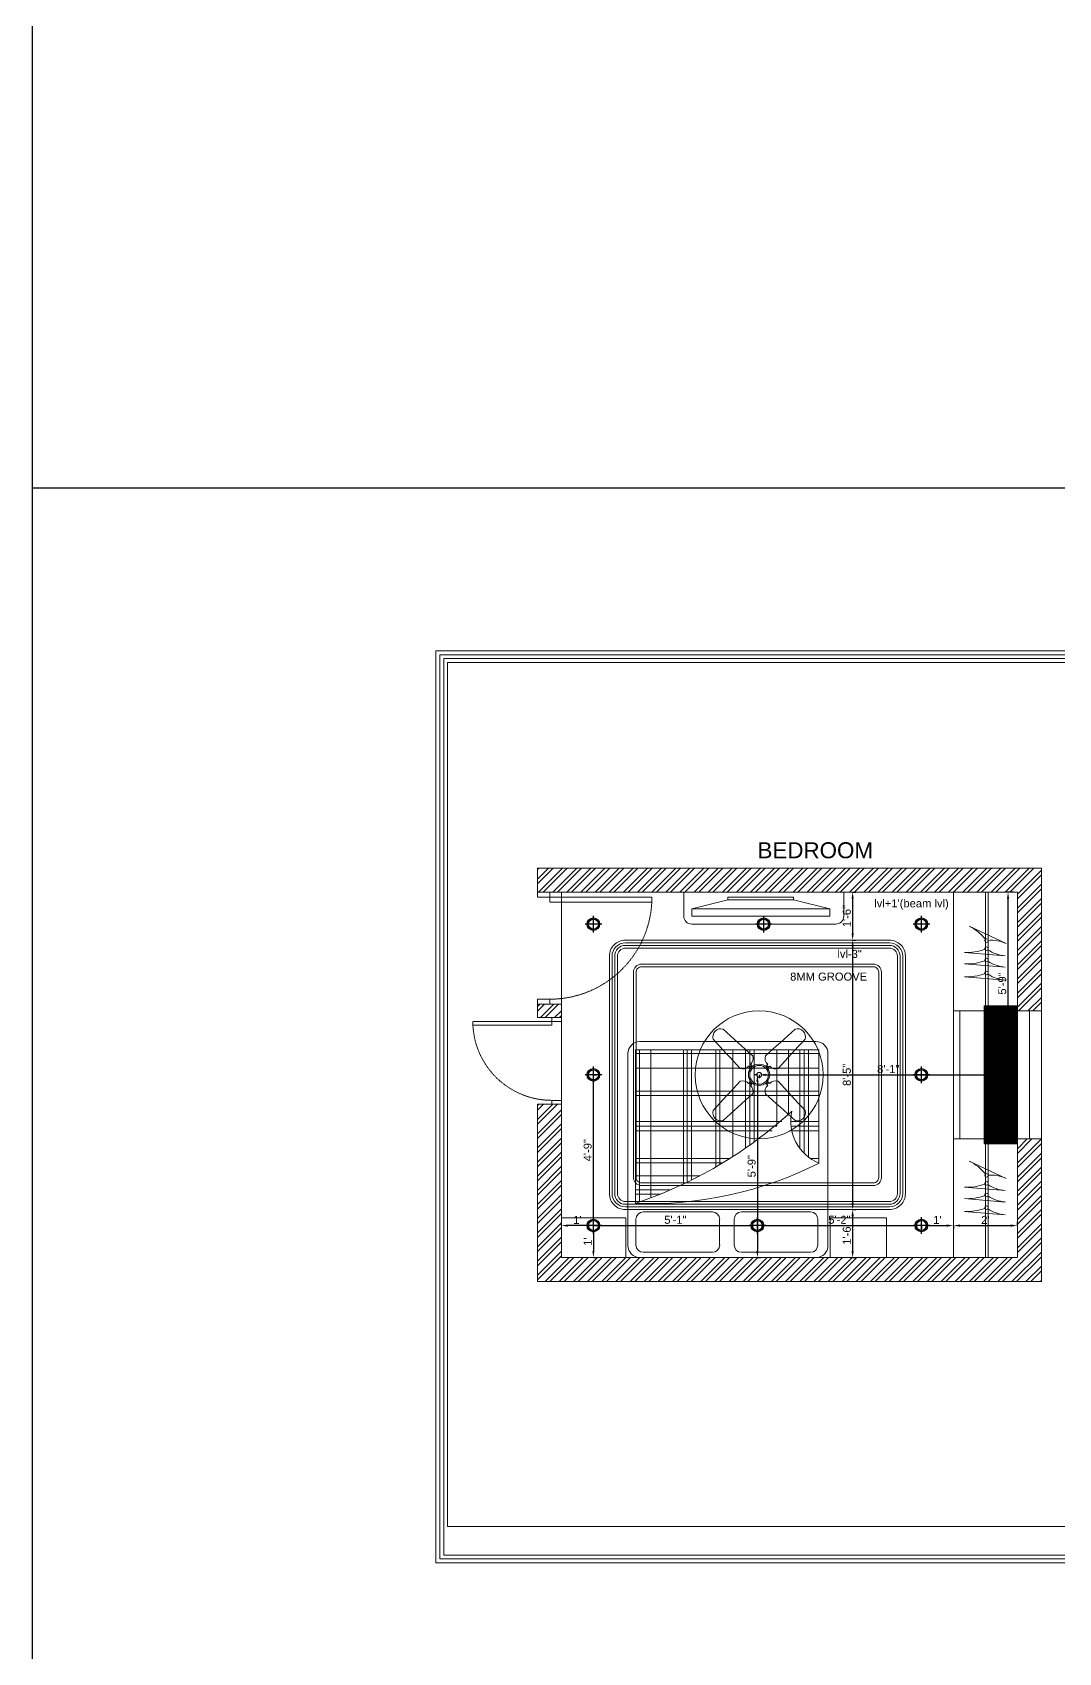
# Model space of a CAD drawing. Header units: inches. Extents: x 213 to 17763, y -4830 to 1802.
# Drawn here: x 10884 to 11268, y -3683 to -3075 of the extents above; entities that cross this region are included whole.
import ezdxf

# ---------------------------------------------------------------- set-up
doc = ezdxf.new("R2010")
doc.units = ezdxf.units.IN
doc.header["$MEASUREMENT"] = 0
for name, pattern in [('ACAD_ISO02W100', [15, 12, -3]), ('AUDIT_D_060311083008-3', [0]), ('DASHED2', [0.375, 0.25, -0.125]), ('HIDDEN', [0.375, 0.25, -0.125])]:
    doc.linetypes.add(name, pattern=pattern)
for name, color, linetype in [('A-Door-Frame', 1, 'Continuous'), ('A-Door-Swing', 8, 'HIDDEN'), ('Edges', 7, 'Continuous'), ('furni', 253, 'Continuous'), ('IEL-HATCH-002', 7, 'Continuous'), ('PDF2_0', 7, 'Continuous'), ('PDF3_Text', 1, 'Continuous')]:
    doc.layers.add(name, color=color, linetype=linetype)
doc.layers.add('Furniture', color=251, linetype='Continuous', lineweight=18)
doc.layers.add('ROD', color=7, linetype='Continuous', lineweight=9)
doc.layers.add('PDF2_MK. KITCHEN ESSENTAILS', color=7, linetype='Continuous', true_color=0x767676)
doc.styles.add('PDF Arial', font='arial.ttf')
doc.styles.get("Standard").update_dxf_attribs({"font": 'arial.ttf'})
doc.dimstyles.new('ISO-25', dxfattribs={"dimtxt": 4.5, "dimasz": 2.5, "dimexe": 1.25, "dimexo": 0.625, "dimtad": 1, "dimdec": 0, "dimlunit": 4, "dimtxsty": 'Standard', "dimcen": 2.5, "dimadec": 0, "dimazin": 0, "dimtfac": 1, "dimtdec": 0, "dimtmove": 0, "dimatfit": 3, "dimfxl": 1, "dimarcsym": 0})

# ---------------------------------------------------------------- blocks, each defined once
blk = doc.blocks.new('34')
at = {"color": 152, "true_color": 0x2776bb}
for p, q in [((4475.6, 1798.91), (4475.6, 1805.12)), ((4478.71, 1802.02), (4472.5, 1802.02))]:
    blk.add_line(p, q, dxfattribs=at)
for radius in [2.34, 1.87]:
    blk.add_circle((4475.6, 1802.02), radius, dxfattribs=at)
blk = doc.blocks.new('DRYG')
at = {"layer": 'IEL-HATCH-002', "lineweight": 5, "transparency": 33554687}
h = blk.add_hatch(dxfattribs=at)
h.set_pattern_fill('ANSI31', color=9)
h.paths.add_polyline_path([(8088.69, 1479.56), (8081.6, 1479.56), (8081.6, 1479.53), (8081.6, 1421.69), (8088.69, 1421.69)])
h.paths.add_polyline_path([(8081.6, 1479.53), (8078.02, 1479.53), (8077.83, 1479.53), (8077.83, 1421.72), (8078.02, 1421.72), (8081.6, 1421.72)])
h.paths.add_polyline_path([(8091.83, 1479.56), (8088.69, 1479.56), (8088.69, 1421.69), (8091.83, 1421.69)])
h.paths.add_polyline_path([(8090.14, 1462.64), (8090.51, 1462.64), (8090.51, 1456.86), (8090.14, 1456.86)], flags=16)
h.paths.add_polyline_path([(8090.66, 1462.64), (8091.04, 1462.64), (8091.04, 1456.86), (8090.66, 1456.86)], flags=16)
h.paths.add_polyline_path([(8091.19, 1462.64), (8091.57, 1462.64), (8091.57, 1456.86), (8091.19, 1456.86)], flags=16)
h.paths.add_polyline_path([(8090.14, 1456.55), (8090.51, 1456.55), (8090.51, 1450.78), (8090.14, 1450.78)], flags=16)
h.paths.add_polyline_path([(8090.66, 1456.55), (8091.04, 1456.55), (8091.04, 1450.78), (8090.66, 1450.78)], flags=16)
h.paths.add_polyline_path([(8091.19, 1456.55), (8091.57, 1456.55), (8091.57, 1450.78), (8091.19, 1450.78)], flags=16)
h.paths.add_polyline_path([(8090.14, 1462.95), (8090.14, 1468.72), (8090.51, 1468.72), (8090.51, 1462.95)], flags=16)
h.paths.add_polyline_path([(8090.66, 1462.95), (8090.66, 1468.72), (8091.04, 1468.72), (8091.04, 1462.95)], flags=16)
h.paths.add_polyline_path([(8091.19, 1462.95), (8091.19, 1468.72), (8091.57, 1468.72), (8091.57, 1462.95)], flags=16)
h.paths.add_polyline_path([(8090.14, 1450.47), (8090.51, 1450.47), (8090.51, 1444.69), (8090.14, 1444.69)], flags=16)
h.paths.add_polyline_path([(8090.66, 1450.47), (8091.04, 1450.47), (8091.04, 1444.69), (8090.66, 1444.69)], flags=16)
h.paths.add_polyline_path([(8091.19, 1450.47), (8091.57, 1450.47), (8091.57, 1444.69), (8091.19, 1444.69)], flags=16)
h.paths.add_polyline_path([(8090.14, 1469.03), (8090.14, 1474.81), (8090.51, 1474.81), (8090.51, 1469.03)], flags=16)
h.paths.add_polyline_path([(8090.66, 1469.03), (8090.66, 1474.81), (8091.04, 1474.81), (8091.04, 1469.03)], flags=16)
h.paths.add_polyline_path([(8091.19, 1469.03), (8091.19, 1474.81), (8091.57, 1474.81), (8091.57, 1469.03)], flags=16)
h.paths.add_polyline_path([(8090.14, 1444.38), (8090.51, 1444.38), (8090.51, 1438.61), (8090.14, 1438.61)], flags=16)
h.paths.add_polyline_path([(8090.66, 1444.38), (8091.04, 1444.38), (8091.04, 1438.61), (8090.66, 1438.61)], flags=16)
h.paths.add_polyline_path([(8091.19, 1444.38), (8091.57, 1444.38), (8091.57, 1438.61), (8091.19, 1438.61)], flags=16)
h.paths.add_polyline_path([(8090.14, 1438.3), (8090.51, 1438.3), (8090.51, 1432.53), (8090.14, 1432.53)], flags=16)
h.paths.add_polyline_path([(8090.66, 1438.3), (8091.04, 1438.3), (8091.04, 1432.53), (8090.66, 1432.53)], flags=16)
h.paths.add_polyline_path([(8091.19, 1438.3), (8091.57, 1438.3), (8091.57, 1432.53), (8091.19, 1432.53)], flags=16)
h.paths.add_polyline_path([(8090.14, 1432.21), (8090.51, 1432.21), (8090.51, 1426.44), (8090.14, 1426.44)], flags=16)
h.paths.add_polyline_path([(8090.66, 1432.21), (8091.04, 1432.21), (8091.04, 1426.44), (8090.66, 1426.44)], flags=16)
h.paths.add_polyline_path([(8091.19, 1432.21), (8091.57, 1432.21), (8091.57, 1426.44), (8091.19, 1426.44)], flags=16)
at = {"layer": 'Edges', "color": 18, "lineweight": 5, "true_color": 0x000000}
for p, q in [((8077.83, 1479.53), (8077.83, 1479.56)), ((8077.83, 1479.56), (8078.02, 1479.56)), ((8077.83, 1479.53), (8077.83, 1421.72)), ((8077.83, 1479.53), (8078.02, 1479.53)), ((8078.02, 1479.56), (8078.02, 1479.53)), ((8078.02, 1479.56), (8081.6, 1479.56)), ((8078.02, 1479.53), (8081.6, 1479.53)), ((8088.69, 1479.56), (8081.6, 1479.56)), ((8081.6, 1479.56), (8081.6, 1479.53)), ((8081.6, 1479.53), (8081.6, 1421.72)), ((8088.69, 1479.56), (8091.83, 1479.56)), ((8088.69, 1421.69), (8088.69, 1479.56)), ((8090.14, 1474.81), (8090.51, 1474.81)), ((8090.14, 1469.03), (8090.14, 1474.81)), ((8090.51, 1474.81), (8090.51, 1469.03)), ((8090.66, 1474.81), (8091.04, 1474.81)), ((8090.66, 1469.03), (8090.66, 1474.81)), ((8091.04, 1474.81), (8091.04, 1469.03)), ((8091.19, 1474.81), (8091.57, 1474.81)), ((8091.19, 1469.03), (8091.19, 1474.81)), ((8091.57, 1474.81), (8091.57, 1469.03)), ((8091.83, 1479.56), (8091.83, 1421.69)), ((8090.51, 1469.03), (8090.14, 1469.03)), ((8090.14, 1468.72), (8090.51, 1468.72)), ((8090.14, 1462.95), (8090.14, 1468.72)), ((8090.51, 1468.72), (8090.51, 1462.95)), ((8091.04, 1469.03), (8090.66, 1469.03)), ((8090.66, 1468.72), (8091.04, 1468.72)), ((8090.66, 1462.95), (8090.66, 1468.72)), ((8091.04, 1468.72), (8091.04, 1462.95)), ((8091.57, 1469.03), (8091.19, 1469.03)), ((8091.19, 1468.72), (8091.57, 1468.72)), ((8091.19, 1462.95), (8091.19, 1468.72)), ((8091.57, 1468.72), (8091.57, 1462.95)), ((8090.51, 1462.95), (8090.14, 1462.95)), ((8090.14, 1462.64), (8090.51, 1462.64)), ((8090.14, 1456.86), (8090.14, 1462.64)), ((8090.51, 1462.64), (8090.51, 1456.86)), ((8091.04, 1462.95), (8090.66, 1462.95)), ((8090.66, 1462.64), (8091.04, 1462.64)), ((8090.66, 1456.86), (8090.66, 1462.64)), ((8091.04, 1462.64), (8091.04, 1456.86)), ((8091.57, 1462.95), (8091.19, 1462.95)), ((8091.19, 1462.64), (8091.57, 1462.64)), ((8091.19, 1456.86), (8091.19, 1462.64)), ((8091.57, 1462.64), (8091.57, 1456.86)), ((8090.51, 1456.86), (8090.14, 1456.86)), ((8090.14, 1456.55), (8090.51, 1456.55)), ((8090.14, 1450.78), (8090.14, 1456.55)), ((8090.51, 1456.55), (8090.51, 1450.78)), ((8091.04, 1456.86), (8090.66, 1456.86)), ((8090.66, 1456.55), (8091.04, 1456.55)), ((8090.66, 1450.78), (8090.66, 1456.55)), ((8091.04, 1456.55), (8091.04, 1450.78)), ((8091.57, 1456.86), (8091.19, 1456.86)), ((8091.19, 1456.55), (8091.57, 1456.55)), ((8091.19, 1450.78), (8091.19, 1456.55)), ((8091.57, 1456.55), (8091.57, 1450.78)), ((8090.51, 1450.78), (8090.14, 1450.78)), ((8090.14, 1450.47), (8090.51, 1450.47)), ((8090.14, 1444.69), (8090.14, 1450.47)), ((8090.51, 1450.47), (8090.51, 1444.69)), ((8091.04, 1450.78), (8090.66, 1450.78)), ((8090.66, 1450.47), (8091.04, 1450.47)), ((8090.66, 1444.69), (8090.66, 1450.47)), ((8091.04, 1450.47), (8091.04, 1444.69)), ((8091.57, 1450.78), (8091.19, 1450.78)), ((8091.19, 1450.47), (8091.57, 1450.47)), ((8091.19, 1444.69), (8091.19, 1450.47)), ((8091.57, 1450.47), (8091.57, 1444.69)), ((8090.51, 1444.69), (8090.14, 1444.69)), ((8090.14, 1444.38), (8090.51, 1444.38)), ((8090.14, 1438.61), (8090.14, 1444.38)), ((8090.51, 1444.38), (8090.51, 1438.61)), ((8091.04, 1444.69), (8090.66, 1444.69)), ((8090.66, 1444.38), (8091.04, 1444.38)), ((8090.66, 1438.61), (8090.66, 1444.38)), ((8091.04, 1444.38), (8091.04, 1438.61)), ((8091.57, 1444.69), (8091.19, 1444.69)), ((8091.19, 1444.38), (8091.57, 1444.38)), ((8091.19, 1438.61), (8091.19, 1444.38)), ((8091.57, 1444.38), (8091.57, 1438.61)), ((8090.51, 1438.61), (8090.14, 1438.61)), ((8090.14, 1438.3), (8090.51, 1438.3)), ((8090.14, 1432.53), (8090.14, 1438.3)), ((8090.51, 1438.3), (8090.51, 1432.53)), ((8091.04, 1438.61), (8090.66, 1438.61)), ((8090.66, 1438.3), (8091.04, 1438.3)), ((8090.66, 1432.53), (8090.66, 1438.3)), ((8091.04, 1438.3), (8091.04, 1432.53)), ((8091.57, 1438.61), (8091.19, 1438.61)), ((8091.19, 1438.3), (8091.57, 1438.3)), ((8091.19, 1432.53), (8091.19, 1438.3)), ((8091.57, 1438.3), (8091.57, 1432.53)), ((8090.51, 1432.53), (8090.14, 1432.53)), ((8090.14, 1432.21), (8090.51, 1432.21)), ((8090.14, 1426.44), (8090.14, 1432.21)), ((8090.51, 1432.21), (8090.51, 1426.44)), ((8091.04, 1432.53), (8090.66, 1432.53)), ((8090.66, 1432.21), (8091.04, 1432.21)), ((8090.66, 1426.44), (8090.66, 1432.21)), ((8091.04, 1432.21), (8091.04, 1426.44)), ((8091.57, 1432.53), (8091.19, 1432.53)), ((8091.19, 1432.21), (8091.57, 1432.21)), ((8091.19, 1426.44), (8091.19, 1432.21)), ((8091.57, 1432.21), (8091.57, 1426.44)), ((8077.83, 1421.69), (8077.83, 1421.72)), ((8077.83, 1421.72), (8078.02, 1421.72)), ((8078.02, 1421.69), (8077.83, 1421.69)), ((8078.02, 1421.72), (8078.02, 1421.69)), ((8081.6, 1421.72), (8078.02, 1421.72)), ((8078.02, 1421.69), (8081.6, 1421.69)), ((8081.6, 1421.72), (8081.6, 1421.69)), ((8088.69, 1421.69), (8081.6, 1421.69)), ((8088.69, 1421.69), (8091.83, 1421.69)), ((8090.51, 1426.44), (8090.14, 1426.44)), ((8091.04, 1426.44), (8090.66, 1426.44)), ((8091.57, 1426.44), (8091.19, 1426.44))]:
    blk.add_line(p, q, dxfattribs=at)
at = {"layer": 'furni', "color": 18, "lineweight": 5, "true_color": 0x000000}
blk.add_line((8077.83, 1421.69), (8091.83, 1421.69), dxfattribs=at)
blk = doc.blocks.new('3')
at = {"color": 18, "lineweight": 5, "true_color": 0x000000}
for p, q in [((3389, -1076), (3366, -1053)), ((3398, -1045), (3378, -1065)), ((3387, -1033), (3409, -1056)), ((3571, -1033), (3549, -1056)), ((3560, -1045), (3580, -1065)), ((3569, -1076), (3592, -1053)), ((3389, -1215), (3366, -1238)), ((3398, -1246), (3378, -1226)), ((3387, -1258), (3409, -1234)), ((3571, -1258), (3549, -1234)), ((3560, -1246), (3580, -1226)), ((3569, -1215), (3592, -1238))]:
    blk.add_line(p, q, dxfattribs=at)
for radius in [113, 99.1, 26]:
    blk.add_circle((3479, -1145), radius, dxfattribs=at)
for centre, radius, start, end in [((3074, -743), 85, 73.055, 197.3061), ((27553, 26002), 36180, 227.4745, 228.1435), ((-20595, 26002), 36180, 311.8565, 312.5255), ((3884, -743), 85, 342.6939, 106.945), ((-23517, -25390), 36180, 42.2176, 42.8866), ((30474, -25390), 36180, 137.1134, 137.7824), ((3337, -972), 79.4, 309.1111, 19.4903), ((3621, -972), 79.4, 160.5097, 230.8889), ((3304, -1004), 79.4, 250.8708, 321.2501), ((3654, -1004), 79.4, 218.7499, 289.1292), ((-23517, 23099), 36180, 317.1134, 317.7824), ((27553, -28293), 36180, 131.8565, 132.5255), ((3304, -1287), 79.4, 38.7499, 109.1292), ((3337, -1319), 79.4, 340.5097, 50.8889), ((3621, -1319), 79.4, 129.1111, 199.4903), ((-20595, -28293), 36180, 47.4745, 48.1435), ((3654, -1287), 79.4, 70.8708, 141.2501), ((30474, 23099), 36180, 222.2176, 222.8866), ((3074, -1548), 85, 162.6939, 286.945), ((3884, -1548), 85, 253.055, 17.3061)]:
    blk.add_arc(centre, radius, start, end, dxfattribs=at)
blk = doc.blocks.new('*D1011')
at = {"color": 0, "linetype": 'ACAD_ISO02W100', "lineweight": -2, "transparency": 16777216}
for p, q in [((11081.89, -3522.56), (11081.89, -3521.31)), ((11093.89, -3522.56), (11093.89, -3521.31))]:
    blk.add_line(p, q, dxfattribs=at)
at = {"color": 0, "linetype": 'AUDIT_D_060311083008-3', "lineweight": -2, "transparency": 16777216}
blk.add_line((11091.39, -3522.56), (11084.39, -3522.56), dxfattribs=at)
at = {"color": 0, "transparency": 16777216}
for points in [[(11084.39, -3522.15), (11084.39, -3522.98), (11081.89, -3522.56)], [(11091.39, -3522.15), (11091.39, -3522.98), (11093.89, -3522.56)]]:
    blk.add_solid(points, dxfattribs=at)
at = {"layer": 'Defpoints', "color": 0, "transparency": 16777216}
for p in [(11081.89, -3522.56), (11081.89, -3522.56), (11093.89, -3522.56)]:
    blk.add_point(p, dxfattribs=at)
at = {"color": 0, "lineweight": 5, "transparency": 16777216, "insert": (11087.89, -3520.43), "char_height": 3, "attachment_point": 5}
blk.add_mtext("1'", dxfattribs=at)
blk = doc.blocks.new('*D1012')
at = {"color": 0, "linetype": 'ACAD_ISO02W100', "lineweight": -2, "transparency": 16777216}
for p, q in [((11093.89, -3522.56), (11095.14, -3522.56)), ((11093.89, -3534.56), (11095.14, -3534.56))]:
    blk.add_line(p, q, dxfattribs=at)
at = {"color": 0, "linetype": 'AUDIT_D_060311083008-3', "lineweight": -2, "transparency": 16777216}
blk.add_line((11093.89, -3525.06), (11093.89, -3532.06), dxfattribs=at)
at = {"color": 0, "transparency": 16777216}
for points in [[(11093.48, -3525.06), (11094.31, -3525.06), (11093.89, -3522.56)], [(11093.48, -3532.06), (11094.31, -3532.06), (11093.89, -3534.56)]]:
    blk.add_solid(points, dxfattribs=at)
at = {"layer": 'Defpoints', "color": 0, "transparency": 16777216}
for p in [(11093.89, -3522.56), (11093.89, -3534.56), (11093.89, -3534.56)]:
    blk.add_point(p, dxfattribs=at)
at = {"color": 0, "lineweight": 5, "transparency": 16777216, "insert": (11091.76, -3528.56), "char_height": 3, "attachment_point": 5, "rotation": 90}
blk.add_mtext("1'", dxfattribs=at)
blk = doc.blocks.new('*D1013')
at = {"color": 0, "linetype": 'ACAD_ISO02W100', "lineweight": -2, "transparency": 16777216}
for p, q in [((11093.89, -3522.56), (11093.89, -3521.31)), ((11155.39, -3522.56), (11155.39, -3521.31))]:
    blk.add_line(p, q, dxfattribs=at)
at = {"color": 0, "linetype": 'AUDIT_D_060311083008-3', "lineweight": -2, "transparency": 16777216}
blk.add_line((11096.39, -3522.56), (11152.89, -3522.56), dxfattribs=at)
at = {"color": 0, "transparency": 16777216}
for points in [[(11096.39, -3522.15), (11096.39, -3522.98), (11093.89, -3522.56)], [(11152.89, -3522.15), (11152.89, -3522.98), (11155.39, -3522.56)]]:
    blk.add_solid(points, dxfattribs=at)
at = {"layer": 'Defpoints', "color": 0, "transparency": 16777216}
for p in [(11093.89, -3522.56), (11155.39, -3522.56), (11155.39, -3522.56)]:
    blk.add_point(p, dxfattribs=at)
at = {"color": 0, "lineweight": 5, "transparency": 16777216, "insert": (11124.64, -3520.41), "char_height": 3, "attachment_point": 5}
blk.add_mtext('5\'-1"', dxfattribs=at)
blk = doc.blocks.new('*D1014')
at = {"color": 0, "linetype": 'ACAD_ISO02W100', "lineweight": -2, "transparency": 16777216}
for p, q in [((11216.89, -3522.56), (11216.89, -3521.31)), ((11155.39, -3522.56), (11155.39, -3523.81))]:
    blk.add_line(p, q, dxfattribs=at)
at = {"color": 0, "linetype": 'AUDIT_D_060311083008-3', "lineweight": -2, "transparency": 16777216}
blk.add_line((11157.89, -3522.56), (11214.39, -3522.56), dxfattribs=at)
at = {"color": 0, "transparency": 16777216}
for points in [[(11157.89, -3522.15), (11157.89, -3522.98), (11155.39, -3522.56)], [(11214.39, -3522.15), (11214.39, -3522.98), (11216.89, -3522.56)]]:
    blk.add_solid(points, dxfattribs=at)
at = {"layer": 'Defpoints', "color": 0, "transparency": 16777216}
for p in [(11155.39, -3522.56), (11216.89, -3522.56), (11216.89, -3522.56)]:
    blk.add_point(p, dxfattribs=at)
at = {"color": 0, "lineweight": 5, "transparency": 16777216, "insert": (11186.14, -3520.41), "char_height": 3, "attachment_point": 5}
blk.add_mtext('5\'-2"', dxfattribs=at)
blk = doc.blocks.new('*D1015')
at = {"color": 0, "linetype": 'ACAD_ISO02W100', "lineweight": -2, "transparency": 16777216}
for p, q in [((11216.89, -3522.56), (11216.89, -3523.81)), ((11228.89, -3522.56), (11228.89, -3523.81))]:
    blk.add_line(p, q, dxfattribs=at)
at = {"color": 0, "linetype": 'AUDIT_D_060311083008-3', "lineweight": -2, "transparency": 16777216}
blk.add_line((11219.39, -3522.56), (11226.39, -3522.56), dxfattribs=at)
at = {"color": 0, "transparency": 16777216}
for points in [[(11219.39, -3522.15), (11219.39, -3522.98), (11216.89, -3522.56)], [(11226.39, -3522.15), (11226.39, -3522.98), (11228.89, -3522.56)]]:
    blk.add_solid(points, dxfattribs=at)
at = {"layer": 'Defpoints', "color": 0, "transparency": 16777216}
for p in [(11216.89, -3522.56), (11228.89, -3522.56), (11228.89, -3522.56)]:
    blk.add_point(p, dxfattribs=at)
at = {"color": 0, "lineweight": 5, "transparency": 16777216, "insert": (11222.89, -3520.43), "char_height": 3, "attachment_point": 5}
blk.add_mtext("1'", dxfattribs=at)
blk = doc.blocks.new('*D1016')
at = {"color": 0, "linetype": 'ACAD_ISO02W100', "lineweight": -2, "transparency": 16777216}
for p, q in [((11252.89, -3522.56), (11252.89, -3521.31)), ((11228.89, -3522.56), (11228.89, -3523.81))]:
    blk.add_line(p, q, dxfattribs=at)
at = {"color": 0, "linetype": 'AUDIT_D_060311083008-3', "lineweight": -2, "transparency": 16777216}
blk.add_line((11231.39, -3522.56), (11250.39, -3522.56), dxfattribs=at)
at = {"color": 0, "transparency": 16777216}
for points in [[(11231.39, -3522.15), (11231.39, -3522.98), (11228.89, -3522.56)], [(11250.39, -3522.15), (11250.39, -3522.98), (11252.89, -3522.56)]]:
    blk.add_solid(points, dxfattribs=at)
at = {"layer": 'Defpoints', "color": 0, "transparency": 16777216}
for p in [(11228.89, -3522.56), (11252.89, -3522.56), (11252.89, -3522.56)]:
    blk.add_point(p, dxfattribs=at)
at = {"color": 0, "lineweight": 5, "transparency": 16777216, "insert": (11240.89, -3520.43), "char_height": 3, "attachment_point": 5}
blk.add_mtext("2'", dxfattribs=at)
blk = doc.blocks.new('*D1017')
at = {"color": 0, "linetype": 'ACAD_ISO02W100', "lineweight": -2, "transparency": 16777216}
for p, q in [((11093.89, -3466.06), (11095.14, -3466.06)), ((11093.89, -3522.56), (11092.64, -3522.56))]:
    blk.add_line(p, q, dxfattribs=at)
at = {"color": 0, "linetype": 'AUDIT_D_060311083008-3', "lineweight": -2, "transparency": 16777216}
blk.add_line((11093.89, -3520.06), (11093.89, -3468.56), dxfattribs=at)
at = {"color": 0, "transparency": 16777216}
for points in [[(11093.48, -3468.56), (11094.31, -3468.56), (11093.89, -3466.06)], [(11093.48, -3520.06), (11094.31, -3520.06), (11093.89, -3522.56)]]:
    blk.add_solid(points, dxfattribs=at)
at = {"layer": 'Defpoints', "color": 0, "transparency": 16777216}
for p in [(11093.89, -3466.06), (11093.89, -3466.06), (11093.89, -3522.56)]:
    blk.add_point(p, dxfattribs=at)
at = {"color": 0, "lineweight": 5, "transparency": 16777216, "insert": (11091.74, -3494.31), "char_height": 3, "attachment_point": 5, "rotation": 90}
blk.add_mtext('4\'-9"', dxfattribs=at)
blk = doc.blocks.new('*D1133')
at = {"color": 0, "linetype": 'ACAD_ISO02W100', "lineweight": -2, "transparency": 16777216}
for p, q in [((11191.1, -3397.56), (11192.35, -3397.56)), ((11191.1, -3415.56), (11192.35, -3415.56))]:
    blk.add_line(p, q, dxfattribs=at)
at = {"color": 0, "linetype": 'AUDIT_D_060311083008-3', "lineweight": -2, "transparency": 16777216}
blk.add_line((11191.1, -3400.06), (11191.1, -3413.06), dxfattribs=at)
at = {"color": 0, "transparency": 16777216}
for points in [[(11190.68, -3400.06), (11191.52, -3400.06), (11191.1, -3397.56)], [(11190.68, -3413.06), (11191.52, -3413.06), (11191.1, -3415.56)]]:
    blk.add_solid(points, dxfattribs=at)
at = {"layer": 'Defpoints', "color": 0, "transparency": 16777216}
for p in [(11191.1, -3397.56), (11191.1, -3415.56), (11191.1, -3415.56)]:
    blk.add_point(p, dxfattribs=at)
at = {"color": 0, "lineweight": 5, "transparency": 16777216, "insert": (11188.94, -3406.56), "char_height": 3, "attachment_point": 5, "rotation": 90}
blk.add_mtext('1\'-6"', dxfattribs=at)
blk = doc.blocks.new('*D1134')
at = {"color": 0, "linetype": 'ACAD_ISO02W100', "lineweight": -2, "transparency": 16777216}
for p, q in [((11191.1, -3415.56), (11192.35, -3415.56)), ((11191.1, -3516.56), (11192.35, -3516.56))]:
    blk.add_line(p, q, dxfattribs=at)
at = {"color": 0, "linetype": 'AUDIT_D_060311083008-3', "lineweight": -2, "transparency": 16777216}
blk.add_line((11191.1, -3418.06), (11191.1, -3514.06), dxfattribs=at)
at = {"color": 0, "transparency": 16777216}
for points in [[(11190.68, -3418.06), (11191.52, -3418.06), (11191.1, -3415.56)], [(11190.68, -3514.06), (11191.52, -3514.06), (11191.1, -3516.56)]]:
    blk.add_solid(points, dxfattribs=at)
at = {"layer": 'Defpoints', "color": 0, "transparency": 16777216}
for p in [(11191.1, -3415.56), (11191.1, -3516.56), (11191.1, -3516.56)]:
    blk.add_point(p, dxfattribs=at)
at = {"color": 0, "lineweight": 5, "transparency": 16777216, "insert": (11188.94, -3466.06), "char_height": 3, "attachment_point": 5, "rotation": 90}
blk.add_mtext('8\'-5"', dxfattribs=at)
blk = doc.blocks.new('*D1135')
at = {"color": 0, "linetype": 'ACAD_ISO02W100', "lineweight": -2, "transparency": 16777216}
for p, q in [((11191.1, -3516.56), (11192.35, -3516.56)), ((11191.1, -3534.56), (11192.35, -3534.56))]:
    blk.add_line(p, q, dxfattribs=at)
at = {"color": 0, "linetype": 'AUDIT_D_060311083008-3', "lineweight": -2, "transparency": 16777216}
blk.add_line((11191.1, -3519.06), (11191.1, -3532.06), dxfattribs=at)
at = {"color": 0, "transparency": 16777216}
for points in [[(11190.68, -3519.06), (11191.52, -3519.06), (11191.1, -3516.56)], [(11190.68, -3532.06), (11191.52, -3532.06), (11191.1, -3534.56)]]:
    blk.add_solid(points, dxfattribs=at)
at = {"layer": 'Defpoints', "color": 0, "transparency": 16777216}
for p in [(11191.1, -3516.56), (11191.1, -3534.56), (11191.1, -3534.56)]:
    blk.add_point(p, dxfattribs=at)
at = {"color": 0, "lineweight": 5, "transparency": 16777216, "insert": (11188.94, -3525.56), "char_height": 3, "attachment_point": 5, "rotation": 90}
blk.add_mtext('1\'-6"', dxfattribs=at)
blk = doc.blocks.new('*D1137')
at = {"color": 0, "linetype": 'ACAD_ISO02W100', "lineweight": -2, "transparency": 16777216}
for p, q in [((11155.41, -3466.06), (11154.14, -3466.06)), ((11155.39, -3534.56), (11156.64, -3534.56))]:
    blk.add_line(p, q, dxfattribs=at)
at = {"color": 0, "linetype": 'AUDIT_D_060311083008-3', "lineweight": -2, "transparency": 16777216}
blk.add_line((11155.39, -3468.56), (11155.39, -3532.06), dxfattribs=at)
at = {"color": 0, "transparency": 16777216}
for points in [[(11154.98, -3468.56), (11155.81, -3468.56), (11155.39, -3466.06)], [(11154.98, -3532.06), (11155.81, -3532.06), (11155.39, -3534.56)]]:
    blk.add_solid(points, dxfattribs=at)
at = {"layer": 'Defpoints', "color": 0, "transparency": 16777216}
for p in [(11156.04, -3466.06), (11155.39, -3534.56), (11155.39, -3534.56)]:
    blk.add_point(p, dxfattribs=at)
at = {"color": 0, "lineweight": 5, "transparency": 16777216, "insert": (11153.24, -3500.31), "char_height": 3, "attachment_point": 5, "rotation": 90}
blk.add_mtext('5\'-9"', dxfattribs=at)
blk = doc.blocks.new('*D1138')
at = {"color": 0, "linetype": 'ACAD_ISO02W100', "lineweight": -2, "transparency": 16777216}
for p, q in [((11156.04, -3466.06), (11156.04, -3467.31)), ((11252.89, -3466.06), (11252.89, -3464.81))]:
    blk.add_line(p, q, dxfattribs=at)
at = {"color": 0, "linetype": 'AUDIT_D_060311083008-3', "lineweight": -2, "transparency": 16777216}
blk.add_line((11158.54, -3466.06), (11250.39, -3466.06), dxfattribs=at)
at = {"color": 0, "transparency": 16777216}
for points in [[(11158.54, -3465.65), (11158.54, -3466.48), (11156.04, -3466.06)], [(11250.39, -3465.65), (11250.39, -3466.48), (11252.89, -3466.06)]]:
    blk.add_solid(points, dxfattribs=at)
at = {"layer": 'Defpoints', "color": 0, "transparency": 16777216}
for p in [(11156.04, -3466.06), (11252.89, -3466.06), (11252.89, -3466.06)]:
    blk.add_point(p, dxfattribs=at)
at = {"color": 0, "lineweight": 5, "transparency": 16777216, "insert": (11204.46, -3463.91), "char_height": 3, "attachment_point": 5}
blk.add_mtext('8\'-1"', dxfattribs=at)
blk = doc.blocks.new('*D1287')
at = {"color": 0, "linetype": 'ACAD_ISO02W100', "lineweight": -2, "transparency": 16777216}
for p, q in [((11251.38, -3397.56), (11248.13, -3397.56)), ((11251.38, -3466.06), (11248.13, -3466.06))]:
    blk.add_line(p, q, dxfattribs=at)
at = {"color": 0, "linetype": 'AUDIT_D_060311083008-3', "lineweight": -2, "transparency": 16777216}
blk.add_line((11249.38, -3463.56), (11249.38, -3400.06), dxfattribs=at)
at = {"color": 0, "transparency": 16777216}
for points in [[(11248.96, -3400.06), (11249.79, -3400.06), (11249.38, -3397.56)], [(11248.96, -3463.56), (11249.79, -3463.56), (11249.38, -3466.06)]]:
    blk.add_solid(points, dxfattribs=at)
at = {"layer": 'Defpoints', "color": 0, "transparency": 16777216}
for p in [(11249.38, -3397.56), (11252.89, -3397.56), (11252.89, -3466.06)]:
    blk.add_point(p, dxfattribs=at)
at = {"color": 0, "lineweight": 5, "transparency": 16777216, "insert": (11247.22, -3431.81), "char_height": 3, "attachment_point": 5, "rotation": 90}
blk.add_mtext('5\'-9"', dxfattribs=at)

msp = doc.modelspace()

# ---------------------------------------------------------------- hatches: boundary and pattern name
at = {"layer": 'IEL-HATCH-002', "lineweight": 5, "transparency": 33554687}
h = msp.add_hatch(dxfattribs=at)
h.set_pattern_fill('ANSI32', color=1, scale=10)
h.set_pattern_definition([(45, (6854.2575, -2917.8916), (-2.6516504, 2.6516504), []), (45, (6856.0253, -2917.8916), (-2.6516504, 2.6516504), [])])
h.paths.add_polyline_path([(11261.89, -3388.56), (11081.89, -3388.56), (11072.89, -3388.56), (11072.89, -3397.56), (11252.89, -3397.56), (11252.89, -3442.06), (11261.89, -3442.06)])
h.paths.add_polyline_path([(11261.89, -3490.06), (11252.89, -3490.06), (11252.89, -3491.9), (11252.89, -3491.93), (11252.89, -3534.56), (11081.89, -3534.56), (11081.89, -3477.06), (11078.28, -3477.06), (11072.89, -3477.06), (11072.89, -3543.56), (11252.89, -3543.56), (11261.89, -3543.56), (11261.89, -3534.56)])
h.paths.add_polyline_path([(11081.89, -3439.56), (11072.89, -3439.56), (11072.89, -3444.56), (11081.89, -3444.56)])

# ---------------------------------------------------------------- linework, layer by layer
msp.add_line((10883.5, -3246), (15562, -3246))
at = {"color": 0, "lineweight": 5}
for p, q in [((11072.89, -3397.56), (11252.89, -3397.56)), ((11072.89, -3444.56), (11072.89, -3439.56))]:
    msp.add_line(p, q, dxfattribs=at)
at = {"color": 9, "lineweight": 5, "true_color": 0xc7c8ca}
for p, q in [((11127.76, -3397.56), (11127.76, -3406.56)), ((11144.35, -3400.43), (11144.35, -3399.43)), ((11144.35, -3399.43), (11168.96, -3399.43)), ((11168.96, -3400.43), (11168.96, -3399.43)), ((11187.76, -3406.56), (11187.76, -3397.56)), ((11240.89, -3397.56), (11240.89, -3442.06)), ((11241.89, -3397.56), (11241.89, -3442.06)), ((11130.76, -3409.56), (11184.76, -3409.56)), ((11252.89, -3442.06), (11228.89, -3442.06)), ((11231.26, -3490.06), (11231.26, -3442.06)), ((11111.35, -3453.56), (11177.35, -3453.56)), ((11106.85, -3530.06), (11106.85, -3458.06)), ((11178.38, -3456.73), (11109.63, -3456.73)), ((11109.63, -3456.73), (11109.63, -3514.26)), ((11178.38, -3458.1), (11109.63, -3458.1)), ((11111.14, -3456.73), (11111.14, -3513.72)), ((11115.38, -3456.73), (11115.38, -3512.19)), ((11127.67, -3456.73), (11127.67, -3506.97)), ((11129.04, -3456.73), (11129.04, -3506.32)), ((11130.68, -3456.73), (11130.68, -3505.51)), ((11139.85, -3456.73), (11139.85, -3500.57)), ((11141.36, -3456.73), (11141.36, -3499.68)), ((11146.15, -3456.73), (11146.15, -3496.72)), ((11150.94, -3456.73), (11150.94, -3493.52)), ((11152.58, -3456.73), (11152.58, -3492.37)), ((11154.22, -3456.73), (11154.22, -3491.19)), ((11162.71, -3456.73), (11162.71, -3485.35)), ((11167.09, -3456.73), (11167.09, -3480.94)), ((11171.33, -3456.73), (11171.33, -3493.62)), ((11172.97, -3456.73), (11172.97, -3495.48)), ((11174.61, -3456.73), (11174.61, -3496.9)), ((11178.38, -3499.23), (11178.38, -3456.73)), ((11181.85, -3458.06), (11181.85, -3530.06)), ((11178.38, -3463.58), (11109.63, -3463.58)), ((11178.38, -3472.2), (11109.63, -3472.2)), ((11178.38, -3473.84), (11109.63, -3473.84)), ((11164.53, -3483.57), (11109.63, -3483.57)), ((11162.71, -3485.35), (11109.63, -3485.35)), ((11178.38, -3483.57), (11167.87, -3483.57)), ((11178.38, -3485.35), (11167.98, -3485.35)), ((11160.97, -3486.99), (11109.63, -3486.99)), ((11178.38, -3486.99), (11168.26, -3486.99)), ((11252.89, -3490.06), (11228.89, -3490.06)), ((11240.89, -3490.06), (11240.89, -3534.56)), ((11241.89, -3490.06), (11241.89, -3534.56)), ((11145.08, -3497.4), (11109.63, -3497.4)), ((11178.38, -3497.4), (11175.31, -3497.4)), ((11142.43, -3499.04), (11109.63, -3499.04)), ((11133.69, -3503.97), (11109.63, -3503.97)), ((11178.38, -3499.04), (11178.35, -3499.04)), ((11122.82, -3509.17), (11109.63, -3509.17)), ((11118.9, -3510.82), (11109.63, -3510.82)), ((11106.06, -3519.71), (11081.89, -3519.71)), ((11081.89, -3519.71), (11081.89, -3534.56)), ((11106.06, -3534.56), (11106.06, -3519.71)), ((11109.84, -3520.19), (11109.84, -3529.83)), ((11138.5, -3517.46), (11112.58, -3517.46)), ((11141.23, -3529.83), (11141.23, -3520.19)), ((11146.66, -3520.19), (11146.66, -3529.83)), ((11175.32, -3517.46), (11149.4, -3517.46)), ((11178.06, -3529.83), (11178.06, -3520.19)), ((11182.63, -3534.56), (11182.63, -3519.71)), ((11182.63, -3519.71), (11203.8, -3519.71)), ((11203.8, -3519.71), (11203.8, -3534.56)), ((11112.58, -3532.57), (11138.5, -3532.57)), ((11149.4, -3532.57), (11175.32, -3532.57)), ((11081.89, -3534.56), (11106.06, -3534.56)), ((11177.35, -3534.56), (11111.35, -3534.56)), ((11203.8, -3534.56), (11182.63, -3534.56))]:
    msp.add_line(p, q, dxfattribs=at)
at = {"lineweight": 5, "ltscale": 7}
for p, q in [((11144.35, -3400.43), (11130.76, -3403.88)), ((11168.96, -3400.43), (11182.56, -3403.88))]:
    msp.add_line(p, q, dxfattribs=at)
at = {"lineweight": 5}
msp.add_line((11168.96, -3400.43), (11144.35, -3400.43), dxfattribs=at)
msp.add_lwpolyline([(10883.5, -2468), (15562, -2468), (15562, -4830), (10883.5, -4830)], close=True)
msp.add_lwpolyline([(11228.89, -3397.56), (11081.89, -3397.56), (11081.89, -3534.56), (11228.89, -3534.56)], close=True, dxfattribs=at)
at = {"lineweight": 5, "ltscale": 7}
msp.add_lwpolyline([(11130.76, -3403.88), (11182.56, -3403.88), (11182.56, -3406.56), (11130.76, -3406.56)], close=True, dxfattribs=at)
at = {"lineweight": 5}
msp.add_lwpolyline([(11204.89, -3415.56), (11105.89, -3415.56, 0.414214), (11099.89, -3421.56), (11099.89, -3510.56, 0.414214), (11105.89, -3516.56), (11204.89, -3516.56, 0.414214), (11210.89, -3510.56), (11210.89, -3421.56, 0.414214)], format="xyb", close=True, dxfattribs=at)
at = {"color": 41, "lineweight": 5, "true_color": 0xf4ee51}
for points in [[(11204.89, -3416.56), (11105.89, -3416.56, 0.414214), (11100.89, -3421.56), (11100.89, -3510.56, 0.414214), (11105.89, -3515.56), (11204.89, -3515.56, 0.414214), (11209.89, -3510.56), (11209.89, -3421.56, 0.414214)], [(11204.89, -3417.56), (11105.89, -3417.56, 0.414214), (11101.89, -3421.56), (11101.89, -3510.56, 0.414214), (11105.89, -3514.56), (11204.89, -3514.56, 0.414214), (11208.89, -3510.56), (11208.89, -3421.56, 0.414214)], [(11204.89, -3418.56), (11105.89, -3418.56, 0.414214), (11102.89, -3421.56), (11102.89, -3510.56, 0.414214), (11105.89, -3513.56), (11204.89, -3513.56, 0.414214), (11207.89, -3510.56), (11207.89, -3421.56, 0.414214)]]:
    msp.add_lwpolyline(points, format="xyb", close=True, dxfattribs=at)
at = {"color": 252, "lineweight": 5, "true_color": 0x939598}
for points in [[(11198.89, -3424.56), (11111.89, -3424.56, 0.414214), (11108.89, -3427.56), (11108.89, -3504.56, 0.414214), (11111.89, -3507.56), (11198.89, -3507.56, 0.414214), (11201.89, -3504.56), (11201.89, -3427.56, 0.414214)], [(11198.89, -3425.56), (11111.89, -3425.56, 0.414214), (11109.89, -3427.56), (11109.89, -3504.56, 0.414214), (11111.89, -3506.56), (11198.89, -3506.56, 0.414214), (11200.89, -3504.56), (11200.89, -3427.56, 0.414214)]]:
    msp.add_lwpolyline(points, format="xyb", close=True, dxfattribs=at)
at = {"color": 250, "lineweight": 5}
msp.add_circle((11156.04, -3466.06), 24, dxfattribs=at)
at = {"color": 9, "lineweight": 5, "true_color": 0xc7c8ca}
for centre, radius, start, end in [((11130.76, -3406.56), 3, 180, 270), ((11184.76, -3406.56), 3, 270, 0), ((11111.35, -3458.06), 4.5, 90, 180), ((11177.35, -3458.06), 4.5, 0, 90), ((11057.5, -3358.75), 163.99, 288.51704, 312.48311), ((11184.87, -3483.33), 17.01, 167.64436, 248.21267), ((11114.76, -3373.05), 141.3, 267.9004, 296.84044), ((11112.58, -3520.19), 2.74, 90, 180), ((11138.5, -3520.19), 2.74, 0, 90), ((11149.4, -3520.19), 2.74, 90, 180), ((11175.32, -3520.19), 2.74, 0, 90), ((11111.35, -3530.06), 4.5, 180, 270), ((11112.58, -3529.83), 2.74, 180, 270), ((11138.5, -3529.83), 2.74, 270, 0), ((11149.4, -3529.83), 2.74, 180, 270), ((11175.32, -3529.83), 2.74, 270, 0), ((11177.35, -3530.06), 4.5, 270, 0)]:
    msp.add_arc(centre, radius, start, end, dxfattribs=at)
at = {"layer": 'A-Door-Frame', "lineweight": 5}
for p, q in [((11072.89, -3397.56), (11077.56, -3397.56)), ((11072.89, -3439.56), (11077.56, -3439.56)), ((11081.89, -3444.56), (11078.28, -3444.56)), ((11081.89, -3477.06), (11078.28, -3477.06))]:
    msp.add_line(p, q, dxfattribs=at)
for points in [[(11072.89, -3397.56), (11072.89, -3399.43), (11077.56, -3399.43), (11077.56, -3397.56)], [(11072.89, -3439.56), (11072.89, -3437.7), (11077.56, -3437.7), (11077.56, -3439.56)], [(11081.89, -3444.56), (11081.89, -3446.01), (11078.28, -3446.01), (11078.28, -3444.56)], [(11081.89, -3477.06), (11081.89, -3475.62), (11078.28, -3475.62), (11078.28, -3477.06)]]:
    msp.add_lwpolyline(points, dxfattribs=at)
at = {"layer": 'A-Door-Swing', "linetype": 'DASHED2', "lineweight": 5}
for points in [[(11077.56, -3399.43), (11115.83, -3399.43), (11115.83, -3401.3), (11077.56, -3401.3)], [(11078.28, -3446.01), (11048.67, -3446.01), (11048.67, -3447.45), (11078.28, -3447.45)]]:
    msp.add_lwpolyline(points, close=True, dxfattribs=at)
for centre, radius, start, end in [((11077.56, -3399.43), 38.27, 270, 0), ((11078.28, -3446.01), 29.61, 180, 270)]:
    msp.add_arc(centre, radius, start, end, dxfattribs=at)
at = {"layer": 'Furniture', "color": 133, "lineweight": 5, "true_color": 0x84cdcc}
for p, q in [((11248.66, -3416.86), (11234.85, -3410.37)), ((11248.25, -3421.45), (11233.05, -3420.16)), ((11248.25, -3425.73), (11233.05, -3424.44)), ((11248.25, -3430.55), (11233.05, -3429.27)), ((11248.66, -3504.86), (11234.85, -3498.37)), ((11248.25, -3509.45), (11233.05, -3508.16)), ((11248.25, -3513.73), (11233.05, -3512.44)), ((11248.25, -3518.55), (11233.05, -3517.27))]:
    msp.add_line(p, q, dxfattribs=at)
for centre in [(11241.3, -3415.72), (11241.3, -3418.76), (11241.3, -3423.04), (11241.3, -3427.86), (11241.3, -3503.72), (11241.3, -3506.76), (11241.3, -3511.04), (11241.3, -3515.86)]:
    msp.add_circle(centre, 0.673, dxfattribs=at)
for centre, radius, start, end in [((11226.49, -3427.01), 18.62, 39.39837, 63.30971), ((11234.12, -3401.58), 18.62, 266.69029, 290.60163), ((11249.34, -3408.3), 13.19, 235.34874, 265.24855), ((11243.04, -3428.8), 13.19, 64.75145, 94.65126), ((11234.12, -3405.86), 18.62, 266.69029, 290.60163), ((11249.34, -3412.58), 13.19, 235.34874, 265.24855), ((11234.12, -3410.68), 18.62, 266.69029, 290.60163), ((11249.34, -3417.41), 13.19, 235.34874, 265.24855), ((11226.49, -3515.01), 18.62, 39.39837, 63.30971), ((11243.04, -3516.8), 13.19, 64.75145, 94.65126), ((11234.12, -3489.58), 18.62, 266.69029, 290.60163), ((11249.34, -3496.3), 13.19, 235.34874, 265.24855), ((11234.12, -3493.86), 18.62, 266.69029, 290.60163), ((11234.12, -3498.68), 18.62, 266.69029, 290.60163), ((11249.34, -3500.58), 13.19, 235.34874, 265.24855), ((11249.34, -3505.41), 13.19, 235.34874, 265.24855)]:
    msp.add_arc(centre, radius, start, end, dxfattribs=at)
at = {"layer": 'PDF2_0', "lineweight": 5}
msp.add_lwpolyline([(11429.31, -3648.99), (11034.83, -3648.99), (11034.83, -3307.13), (11516.97, -3307.13), (11516.97, -3561.33, -0.414214)], format="xyb", close=True, dxfattribs=at)
for points in [[(11429.31, -3647.54), (11036.28, -3647.54), (11036.28, -3308.58), (11515.52, -3308.58), (11515.52, -3561.33, -0.414214), (11429.31, -3647.54)], [(11429.31, -3646.08), (11037.74, -3646.08), (11037.74, -3310.04), (11514.06, -3310.04), (11514.06, -3561.33, -0.414214), (11429.31, -3646.08)]]:
    msp.add_lwpolyline(points, format="xyb", dxfattribs=at)
msp.add_lwpolyline([(11039.2, -3311.5), (11432.09, -3311.5), (11432.09, -3635.42), (11039.2, -3635.42)], close=True, dxfattribs=at)
at = {"layer": 'PDF2_MK. KITCHEN ESSENTAILS', "lineweight": 5}
msp.add_lwpolyline([(11039.2, -3635.42), (11432.09, -3635.42), (11432.09, -3311.5), (11039.2, -3311.5)], close=True, dxfattribs=at)
at = {"layer": 'ROD', "color": 0, "lineweight": 5}
for p, q in [((11072.89, -3388.56), (11072.89, -3397.56)), ((11081.89, -3388.56), (11072.89, -3388.56)), ((11261.89, -3388.56), (11081.89, -3388.56)), ((11261.89, -3388.56), (11261.89, -3534.56)), ((11252.89, -3534.56), (11252.89, -3397.56)), ((11072.89, -3439.56), (11081.89, -3439.56)), ((11072.89, -3444.56), (11081.89, -3444.56)), ((11072.89, -3444.56), (11081.89, -3444.56)), ((11072.89, -3543.56), (11072.89, -3477.06)), ((11252.89, -3534.56), (11081.89, -3534.56)), ((11261.89, -3534.56), (11261.89, -3543.56)), ((11072.89, -3543.56), (11252.89, -3543.56)), ((11261.89, -3543.56), (11252.89, -3543.56))]:
    msp.add_line(p, q, dxfattribs=at)
at = {"layer": 'ROD', "color": 9, "lineweight": 5, "true_color": 0xc7c8ca}
for p, q in [((11228.89, -3442.06), (11228.89, -3397.56)), ((11072.89, -3439.56), (11081.89, -3439.56)), ((11081.89, -3444.56), (11081.89, -3439.56)), ((11252.89, -3442.06), (11252.89, -3490.06)), ((11081.89, -3477.06), (11072.89, -3477.06)), ((11081.89, -3534.56), (11081.89, -3477.06)), ((11228.89, -3534.56), (11228.89, -3490.06))]:
    msp.add_line(p, q, dxfattribs=at)
at = {"layer": 'ROD', "color": 5, "lineweight": 5}
for p, q in [((11261.89, -3442.06), (11252.89, -3442.06)), ((11257.39, -3490.06), (11257.39, -3442.06)), ((11261.89, -3490.06), (11261.89, -3442.06)), ((11252.89, -3490.06), (11261.89, -3490.06))]:
    msp.add_line(p, q, dxfattribs=at)

# ---------------------------------------------------------------- block references
at = {"lineweight": 5}
for p in [(6618.29, -5211.58), (6682.15, -5211.58), (6741.29, -5211.58), (6618.29, -5268.08), (6741.29, -5268.08), (6618.29, -5324.58), (6679.79, -5324.58), (6741.29, -5324.58)]:
    msp.add_blockref('34', p, dxfattribs=at)
at = {"lineweight": 5, "xscale": 0.03546819263372884, "yscale": 0.03546819263372884, "zscale": 0.03546819263372884}
msp.add_blockref('3', (11032.64, -3425.44), dxfattribs=at)
at = {"layer": 'furni', "color": 18, "lineweight": 5, "true_color": 0x000000, "xscale": -0.8937484743814937, "yscale": 0.8937484743814937, "zscale": 0.8937484743814937}
msp.add_blockref('DRYG', (18472.44, -4762.56), dxfattribs=at)

# ---------------------------------------------------------------- texts
at = {"layer": 'PDF3_Text', "lineweight": 5, "style": 'PDF Arial'}
for s, width, gutter_width, heights, insert, char_height, attachment_point in [('BEDROOM', 114.7518, 49.21, [0], (11155.44, -3384.97), 6, 7), ("lvl+1'(beam lvl)", 114.7518, 49.21, [0], (11199.22, -3404.17), 3, 7), ('lvl-3"', 114.7518, 49.21, [0], (11185.4, -3422.26), 3, 7), ('8MM GROOVE', 36.0927, 949.34, [1.61], (11196.54, -3430.78), 3, 9)]:
    msp.add_mtext_dynamic_manual_height_columns(s, width=width, gutter_width=gutter_width, heights=heights, dxfattribs=dict(at, insert=insert, char_height=char_height, attachment_point=attachment_point))

# ---------------------------------------------------------------- dimensions: what is measured, and where the dimension line sits
at = {"lineweight": 5}
for base, p1, p2, picture, middle in [((11191.1, -3415.56), (11191.1, -3397.56), (11191.1, -3415.56), '*D1133', (11188.94, -3406.56)), ((11249.37619064, -3397.56354456), (11252.89430151, -3466.06354456), (11252.89430151, -3397.56354456), '*D1287', (11247.21947167, -3431.81354456)), ((11191.1, -3516.56), (11191.1, -3415.56), (11191.1, -3516.56), '*D1134', (11188.94, -3466.06)), ((11093.89430129, -3466.06354456), (11093.89430151, -3522.56354456), (11093.89430129, -3466.06354456), '*D1017', (11091.73758233, -3494.31354456)), ((11155.39430151, -3534.56354456), (11156.03544167, -3466.06354456), (11155.39430151, -3534.56354456), '*D1137', (11153.23758255, -3500.31354456)), ((11191.1, -3534.56), (11191.1, -3516.56), (11191.1, -3534.56), '*D1135', (11188.94, -3525.56)), ((11093.89, -3534.56), (11093.89, -3522.56), (11093.89, -3534.56), '*D1012', (11091.76, -3528.56))]:
    dim = msp.add_linear_dim(base=base, p1=p1, p2=p2, angle=90, dimstyle='ISO-25', override={"dimtxt": 3, "dimtmove": 1, "dimfxl": 2, "dimfxlon": 1, "dimarcsym": 2}, dxfattribs=at)
    dim.commit()
    dim.dimension.update_dxf_attribs({"geometry": picture, "text_midpoint": middle})
for base, p1, p2, picture, middle in [((11252.89, -3466.06), (11156.04, -3466.06), (11252.89, -3466.06), '*D1138', (11204.46, -3463.91)), ((11081.89, -3522.56), (11093.89, -3522.56), (11081.89, -3522.56), '*D1011', (11087.89, -3520.43)), ((11155.394301, -3522.563545), (11093.894302, -3522.563545), (11155.394301, -3522.563545), '*D1013', (11124.644301, -3520.406826)), ((11216.89430151, -3522.56354456), (11155.39430151, -3522.56354452), (11216.89430151, -3522.56354456), '*D1014', (11186.14430151, -3520.4068256)), ((11228.89, -3522.56), (11216.89, -3522.56), (11228.89, -3522.56), '*D1015', (11222.89, -3520.43)), ((11252.89, -3522.56), (11228.89, -3522.56), (11252.89, -3522.56), '*D1016', (11240.89, -3520.43))]:
    dim = msp.add_linear_dim(base=base, p1=p1, p2=p2, dimstyle='ISO-25', override={"dimtxt": 3, "dimtmove": 1, "dimfxl": 2, "dimfxlon": 1, "dimarcsym": 2}, dxfattribs=at)
    dim.commit()
    dim.dimension.update_dxf_attribs({"geometry": picture, "text_midpoint": middle})

doc.saveas('drawing.dxf')
